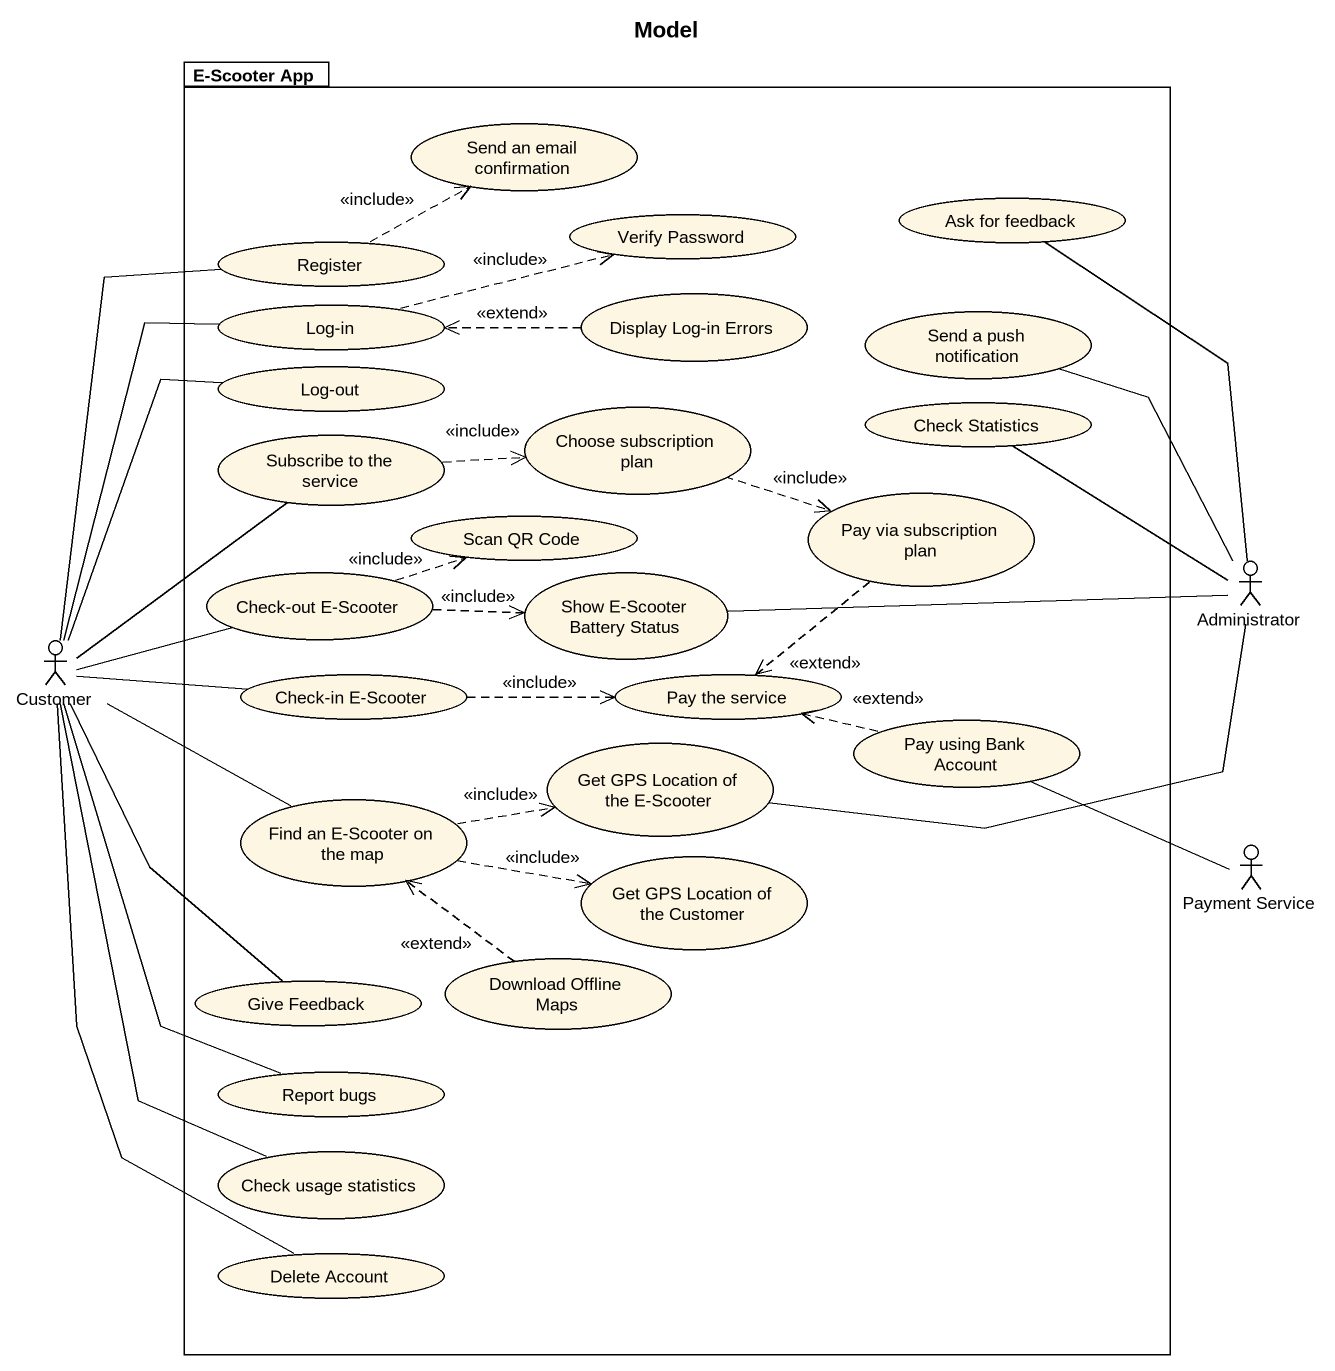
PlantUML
@startuml
title Model
package "E-Scooter App" as E_Scooter_App {
  usecase "Send an email confirmation" as Send_an_email_confirmation
  usecase "Verify Password" as Verify_Password
  usecase "Ask for feedback" as Ask_for_feedback
  usecase "Log-in" as Log_in
  usecase Register
  usecase "Display Log-in Errors" as Display_Log_in_Errors
  usecase "Log-out" as Log_out
  usecase "Send a push notification" as Send_a_push_notification
  usecase "Subscribe to the service" as Subscribe_to_the_service
  usecase "Choose subscription plan" as Choose_subscription_plan
  usecase "Check Statistics" as Check_Statistics
  usecase "Scan QR Code" as Scan_QR_Code
  usecase "Pay via subscription plan" as Pay_via_subscription_plan
  usecase "Check-out E-Scooter" as Check_out_E_Scooter
  usecase "Show E-Scooter Battery Status" as Show_E_Scooter_Battery
  usecase "Check-in E-Scooter" as Check_in_E_Scooter
  usecase "Get GPS Location of the E-Scooter" as Get_GPS_Location_of_the_E
  usecase "Pay the service" as Pay_the_service
  usecase "Pay using Bank Account" as Pay_using_Bank_Account
  usecase "Find an E-Scooter on the map" as Find_an_E_Scooter_on_the_map
  usecase "Get GPS Location of the Customer" as Get_GPS_Location_of_the
  usecase "Download Offline Maps" as Download_Offline_Maps
  usecase "Give Feedback" as Give_Feedback
  usecase "Report bugs" as Report_bugs
  usecase "Check usage statistics" as Check_usage_statistics
  usecase "Delete Account" as Delete_Account
}
actor Administrator
actor Customer
actor "Payment Service" as Payment_Service
Log_in .right.> Verify_Password : <<include>>
Register .right.> Send_an_email_confirmation : <<include>>
Display_Log_in_Errors .left.> Log_in : <<extend>>
Subscribe_to_the_service .right.> Choose_subscription_plan : <<include>>
Choose_subscription_plan .right.> Pay_via_subscription_plan : <<include>>
Pay_via_subscription_plan ..> Pay_the_service : <<extend>>
Check_out_E_Scooter .right.> Scan_QR_Code : <<include>>
Check_out_E_Scooter .right.> Show_E_Scooter_Battery : <<include>>
Administrator -up- Ask_for_feedback
Administrator -up- Send_a_push_notification
Administrator -up- Check_Statistics
Administrator -left- Show_E_Scooter_Battery
Administrator -left- Get_GPS_Location_of_the_E
Customer -up- Log_in
Customer -up- Register
Customer -up- Log_out
Customer -up- Subscribe_to_the_service
Customer -right- Check_out_E_Scooter
Customer -right- Check_in_E_Scooter
Customer -right- Find_an_E_Scooter_on_the_map
Customer -- Give_Feedback
Customer -- Report_bugs
Customer -- Delete_Account
Check_in_E_Scooter .right.> Pay_the_service : <<include>>
Pay_using_Bank_Account .left.> Pay_the_service : <<extend>>
Find_an_E_Scooter_on_the_map .right.> Get_GPS_Location_of_the_E : <<include>>
Find_an_E_Scooter_on_the_map .right.> Get_GPS_Location_of_the : <<include>>
Payment_Service -left- Pay_using_Bank_Account
Download_Offline_Maps .up.> Find_an_E_Scooter_on_the_map : <<extend>>
Check_usage_statistics -up- Customer
@enduml
